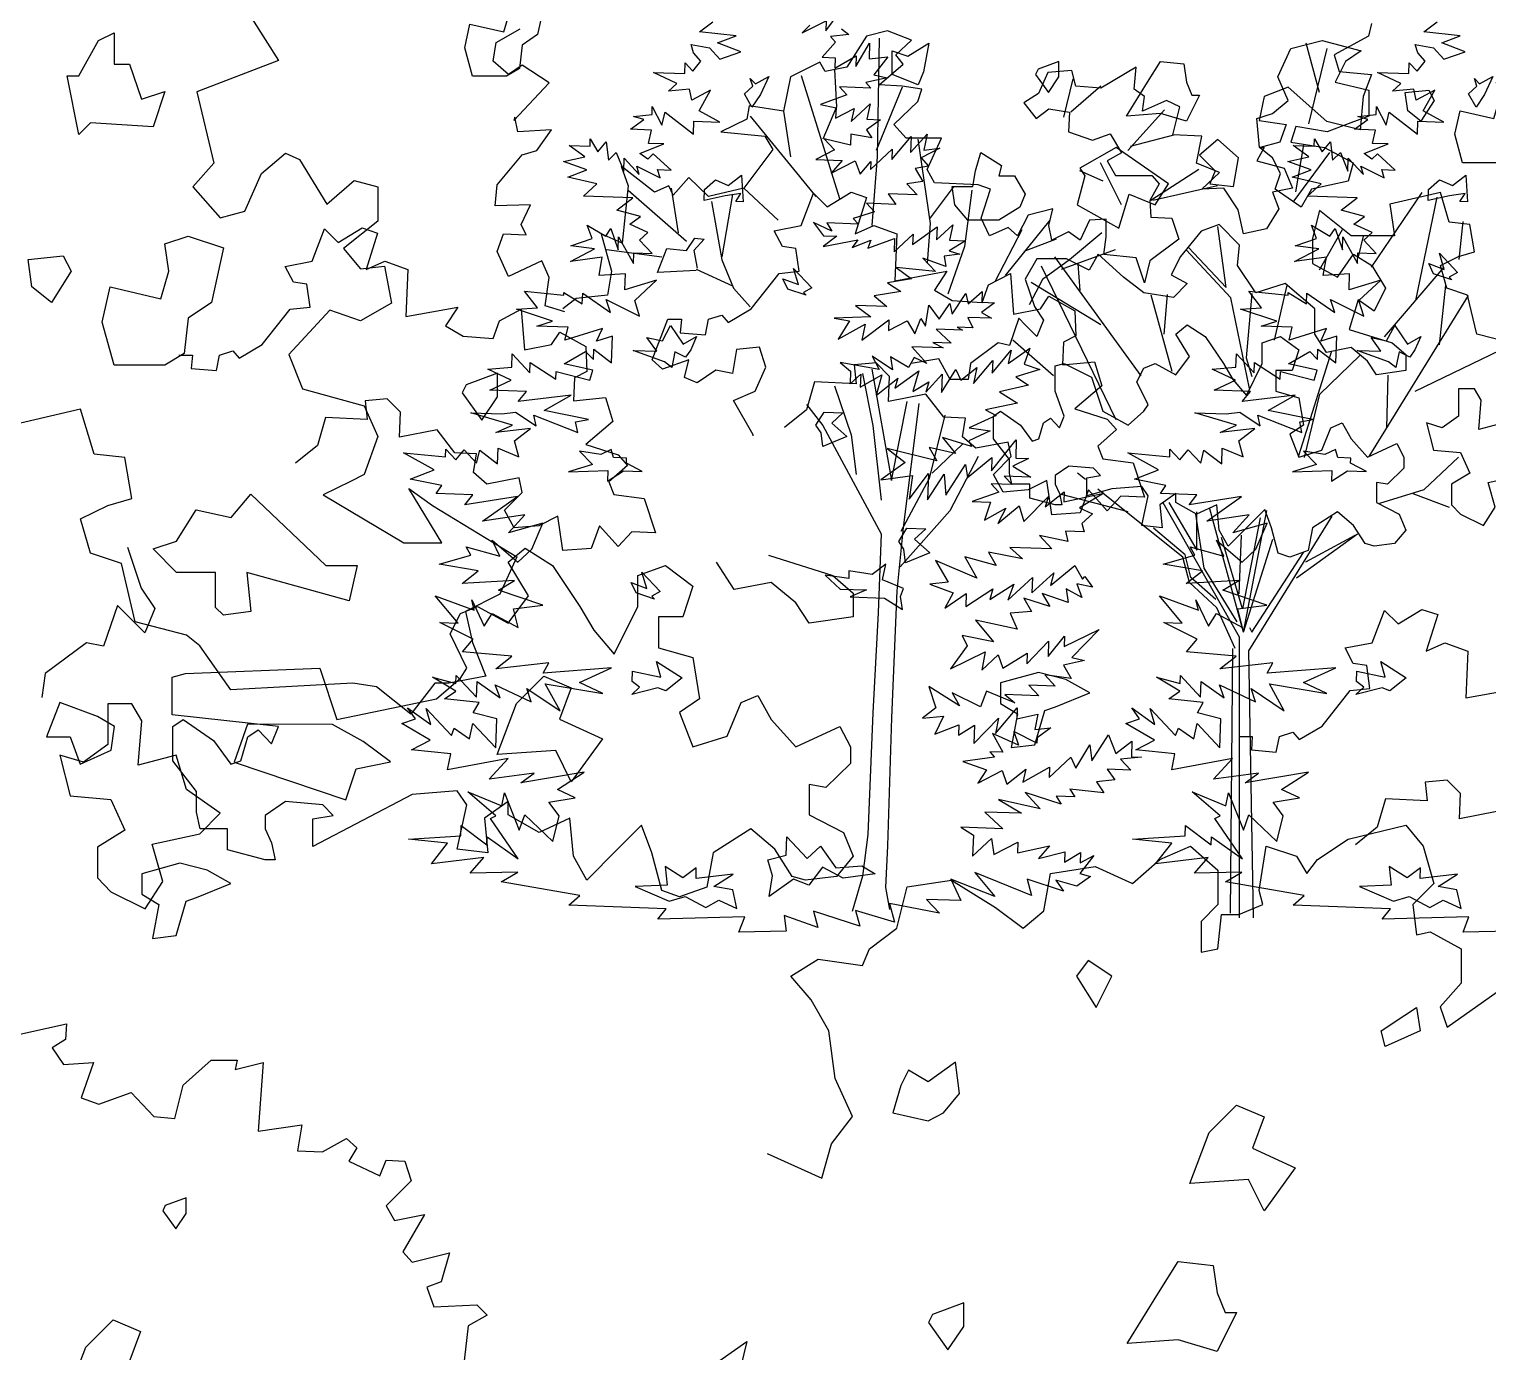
# Model space of a CAD drawing. Header units: inches. Extents: x -11 to 128, y 7 to 56.
# Drawn here: x 57.408 to 58.072, y 22.446 to 23.048 of the extents above; entities that cross this region are included whole.
import ezdxf

# ---------------------------------------------------------------- set-up
doc = ezdxf.new("R2010")
doc.units = ezdxf.units.IN
doc.header["$MEASUREMENT"] = 0
doc.layers.add('CAY', color=94, linetype='Continuous')
doc.layers.add('CAY-3', color=61, linetype='Continuous')
picture_1 = doc.add_image_def('image1.jpg', size_in_pixel=(1680, 1093))

# ---------------------------------------------------------------- blocks, each defined once
blk = doc.blocks.new('A$C76451831')
at = {"layer": 'CAY'}
for p, q in [((1479.9, 1929.8), (1538.3, 1944)), ((1538.3, 1944), (1555.9, 1922.7)), ((1288.9, 1909.2), (1320.1, 1922.7)), ((1320.1, 1922.7), (1347.8, 1898.6)), ((1389.7, 1877.9), (1396.8, 1922.7)), ((1396.8, 1922.7), (1427.4, 1912.7)), ((1448.6, 1909.2), (1479.9, 1929.8)), ((1555.9, 1922.7), (1566.6, 1885)), ((1261.1, 1885), (1288.9, 1909.2)), ((1427.4, 1912.7), (1438, 1895)), ((1438, 1895), (1448.6, 1909.2)), ((1171.5, 1857.3), (1178, 1895)), ((1178, 1895), (1223.4, 1902.1)), ((1223.4, 1902.1), (1261.1, 1885)), ((1347.8, 1898.6), (1347.8, 1863.8)), ((1022.3, 1839.6), (1033, 1881.5)), ((1033, 1881.5), (1077.8, 1888.5)), ((1077.8, 1888.5), (1122.6, 1860.8)), ((1393.2, 1863.8), (1389.7, 1877.9)), ((1566.6, 1885), (1545.3, 1863.8)), ((1347.8, 1863.8), (1330.7, 1846.6)), ((1369, 1853.7), (1393.2, 1863.8)), ((1545.3, 1863.8), (1548.9, 1833.1)), ((1122.6, 1860.8), (1150.3, 1839.6)), ((1150.3, 1839.6), (1171.5, 1857.3)), ((1347.8, 1818.9), (1351.4, 1853.7)), ((1351.4, 1853.7), (1369, 1853.7)), ((994.6, 1818.9), (1022.3, 1839.6)), ((1330.7, 1846.6), (1330.7, 1815.4)), ((1548.9, 1833.1), (1563, 1836)), ((1563, 1836), (1594.3, 1818.9)), ((987.6, 1801.8), (994.6, 1818.9)), ((1330.7, 1815.4), (1347.8, 1818.9)), ((1594.3, 1818.9), (1594.3, 1784.1)), ((915, 1791.2), (942.7, 1808.3)), ((942.7, 1808.3), (987.6, 1801.8)), ((1580.1, 1739.3), (1673.3, 1805.4)), ((935.7, 1767), (915, 1791.2)), ((1594.3, 1784.1), (1573, 1759.9)), ((953.4, 1735.8), (935.7, 1767)), ((1573, 1759.9), (1580.1, 1739.3)), ((959.8, 1687.4), (953.4, 1735.8)), ((977.5, 1649), (959.8, 1687.4)), ((956.3, 1621.3), (977.5, 1649)), ((890.9, 1611.3), (946.3, 1586.5)), ((946.3, 1586.5), (956.3, 1621.3)), ((4728.3, 971.5), (4715.1, 1021.6)), ((4717.8, 939.8), (4736.3, 1016.3)), ((4704.6, 871.1), (4712.5, 918.7)), ((4701.9, 860.6), (4738.9, 910.7)), ((4509.3, 881.7), (4485.5, 892.2)), ((4527.8, 857.9), (4506.6, 900.2)), ((4781, 794.5), (4832.5, 870.4)), ((4850.9, 870.4), (4799.8, 858.6)), ((4799.8, 858.6), (4804.6, 826.3)), ((4826.2, 761), (4847.8, 865.6)), ((4860, 840.1), (4850.9, 870.4)), ((4728.3, 851.9), (4721.2, 824)), ((4760.5, 826.3), (4728.3, 851.9)), ((4608.4, 831), (4587.6, 805.5)), ((4626.9, 837.7), (4608.4, 831)), ((4634, 774), (4625.3, 835.7)), ((4647.3, 816.9), (4626.9, 837.7)), ((4728.6, 791.9), (4751.7, 832.8)), ((4880.8, 837.7), (4860, 840.1)), ((4870.1, 802.5), (4874.1, 840.9)), ((4885.5, 810.2), (4880.8, 837.7)), ((4595.8, 814.5), (4634, 774)), ((4645.4, 796.4), (4647.3, 816.9)), ((4721.2, 824), (4721.2, 798.4)), ((4804.6, 826.3), (4760.5, 826.3)), ((4768, 805.1), (4772.9, 825.9)), ((4442.1, 803.1), (4430.3, 782.3)), ((4472, 803.1), (4442.1, 803.1)), ((4547.7, 684.5), (4460.2, 805.1)), ((4495.2, 791.7), (4472, 803.1)), ((4504.2, 807.8), (4495.2, 791.7)), ((4529.8, 784.6), (4504.2, 807.8)), ((4587.6, 805.5), (4578.1, 787)), ((4638.7, 763.4), (4593.5, 812.2)), ((4721.2, 798.4), (4746.8, 784.6)), ((4746.8, 784.6), (4762.9, 807.8)), ((4762.9, 807.8), (4781.4, 796.4)), ((4850.9, 796.4), (4869.4, 805.5)), ((4869.4, 805.5), (4885.5, 810.2)), ((4522.3, 639.8), (4446.8, 795.6)), ((4485.8, 770.9), (4483.8, 797.9)), ((4550.6, 768.5), (4529.8, 784.6)), ((4578.1, 787), (4594.3, 777.9)), ((4663.8, 768.5), (4645.4, 796.4)), ((4781.4, 796.4), (4795.5, 773.2)), ((4794.3, 724.1), (4854.9, 794.5)), ((4857.6, 773.2), (4850.9, 796.4)), ((4430.3, 782.3), (4439.8, 754.7)), ((4507, 736.3), (4436.2, 779.1)), ((4594.3, 777.9), (4580.5, 763.8)), ((4693.7, 777.9), (4663.8, 768.5)), ((4682.7, 720.5), (4695.7, 776.4)), ((4723.6, 752.4), (4693.7, 777.9)), ((4795.5, 773.2), (4783.7, 750)), ((4850.1, 715.8), (4856.4, 776.4)), ((4878.5, 766.1), (4857.6, 773.2)), ((4439.8, 754.7), (4448.8, 741)), ((4580.5, 763.8), (4550.6, 768.5)), ((4579.1, 689), (4557.9, 766.3)), ((4571.1, 726.8), (4574.5, 766.9)), ((4657.5, 671.8), (4638.7, 763.4)), ((4659.9, 768.1), (4654, 702.8)), ((4767.6, 761.4), (4758.6, 731.5)), ((4783.7, 750), (4767.6, 761.4)), ((4778.7, 602.9), (4879.6, 765.8)), ((4887.9, 726.8), (4878.5, 766.1)), ((4423.7, 742.9), (4414.2, 715.4)), ((4430.3, 736.3), (4423.7, 742.9)), ((4448.8, 741), (4442.1, 724.5)), ((4723.6, 726.8), (4723.6, 752.4)), ((4442.1, 724.5), (4430.3, 736.3)), ((4735.4, 708.3), (4723.6, 726.8)), ((4758.6, 731.5), (4802.2, 717.8)), ((4922.5, 717.8), (4887.9, 726.8)), ((4402.8, 717.8), (4374.9, 696.9)), ((4414.2, 715.4), (4402.8, 717.8)), ((4458.8, 684.4), (4417.8, 720.8)), ((4707.6, 603.7), (4740.9, 709.9)), ((4760.5, 713.1), (4735.4, 708.3)), ((4777, 699.3), (4760.5, 713.1)), ((4802.2, 717.8), (4816, 706)), ((4825.4, 669), (4921.3, 715.4)), ((4342.7, 701.7), (4314.8, 696.9)), ((4354.1, 680.8), (4342.7, 701.7)), ((4374.9, 696.9), (4372.6, 680.8)), ((4654, 702.8), (4659.9, 684)), ((4728.7, 665.9), (4769.2, 705.2)), ((4786.1, 685.5), (4777, 699.3)), ((4816, 706), (4816, 689.9)), ((4372.6, 680.8), (4354.1, 680.8)), ((4816, 689.9), (4786.1, 685.5)), ((4796.7, 631.7), (4797.9, 685.1)), ((4713.4, 601.8), (4728.7, 665.9)), ((4834.4, 569.5), (4869.4, 602.2)), ((4491.5, 579.5), (4483.4, 586)), ((4534.5, 546.7), (4466.9, 564.4)), ((4541.2, 539.6), (4503.7, 569.7)), ((4789.6, 555.4), (4834.4, 569.5)), ((4823, 565.2), (4860, 551.4)), ((4647.3, 419.7), (4569.9, 556)), ((4575.8, 556.2), (4604.1, 507.8)), ((4651.6, 424.8), (4617.3, 549.9)), ((4651.6, 424.8), (4675, 548.1)), ((4589.9, 500.7), (4541.2, 539.6)), ((4602.9, 544.4), (4611.2, 489.7)), ((4604.1, 507.8), (4604.1, 546.7)), ((4668.2, 540.8), (4650.5, 448.4)), ((4656.8, 405.9), (4741.3, 542.4)), ((4592.3, 503.1), (4560.4, 530.2)), ((4650.5, 448.4), (4629.2, 520.8)), ((4646.9, 463.7), (4649.3, 523.1)), ((4651.6, 424.8), (4681.2, 519.2)), ((4705.1, 479.9), (4766.8, 524.3)), ((4714.5, 496), (4764.5, 523.1)), ((4598.2, 480.3), (4592.3, 503.1)), ((4659.9, 424.8), (4712.2, 505.4)), ((3915.1, 501.1), (3898, 463.3)), ((4596.6, 475.1), (4589.9, 500.7)), ((4611.2, 489.7), (4644.6, 435.4)), ((4624.5, 449.6), (4596.6, 475.1)), ((4623.3, 457.8), (4598.2, 480.3)), ((3898, 463.3), (3863.2, 445.6)), ((3863.2, 445.6), (3870.3, 414.4)), ((4643, 408.3), (4624.5, 449.6)), ((4657.5, 429.5), (4659.9, 424.8)), ((3870.3, 414.4), (3883.8, 380.2)), ((4647.3, 135.4), (4647.3, 419.7)), ((4638.3, 140.1), (4640.6, 408.3)), ((4661.5, 135.4), (4656.8, 405.9)), ((3831.9, 373.1), (3807.8, 341.8)), ((3846.1, 373.1), (3831.9, 373.1)), ((3883.8, 380.2), (3846.1, 373.1))]:
    blk.add_line(p, q, dxfattribs=at)
for points in [[(1240.2, 1791.1), (1216.4, 1806.9), (1204.5, 1791.1), (1224.3, 1759.4)], [(1537.1, 1751.5), (1548.9, 1759.4), (1552.9, 1735.6), (1517.3, 1719.8), (1513.3, 1735.6)], [(1085.8, 1672.3), (1081.8, 1704), (1054.1, 1684.2), (1034.3, 1696), (1026.4, 1680.2), (1018.5, 1652.5), (1054.1, 1644.6), (1069.9, 1652.5)], [(1339.1, 1632.7), (1366.8, 1660.4), (1394.5, 1648.5), (1382.7, 1616.8), (1426.2, 1597), (1394.5, 1553.5), (1378.7, 1585.2), (1319.3, 1581.2)], [(5431.9, 1558.7), (5429.3, 1553.4), (5442.5, 1535), (5453, 1550.8), (5453, 1566.7)], [(1287.7, 1470.3), (1307.5, 1502), (1343.1, 1498), (1347, 1470.3), (1355, 1450.5), (1366.8, 1450.5), (1347, 1410.9), (1307.5, 1422.8), (1256, 1418.8)], [(1058.5, 1448.2), (1054.5, 1440.3), (1074.3, 1412.6), (1090.2, 1436.3), (1090.2, 1460.1)], [(5351.5, 1415.3), (5379.2, 1443), (5406.9, 1431.1), (5395, 1399.4), (5438.6, 1379.6), (5406.9, 1336.1), (5391, 1367.8), (5331.7, 1363.8)], [(3862.3, 1017), (3867.6, 1040.8), (3901.9, 1032.9), (3907.2, 1051.4), (3904.5, 1069.8), (3920.4, 1075.1), (3944.1, 1067.2), (3936.2, 1030.2), (3920.4, 1019.7), (3917.7, 995.9), (3904.5, 988), (3870.2, 988)], [(4295.5, 989.9), (4295.5, 1013.7), (4311.3, 1008.4), (4332.5, 1021.6), (4327.2, 992.6), (4321.9, 979.4)], [(4709.9, 855.3), (4683.5, 873.8), (4688.8, 889.6), (4680.8, 905.5), (4667.6, 916), (4665, 945.1), (4680.8, 950.3), (4696.7, 963.5), (4686.1, 987.3), (4699.3, 1016.3), (4731, 1024.3), (4770.6, 1013.7), (4754.7, 1003.1), (4744.2, 982), (4778.5, 974.1), (4778.5, 947.7), (4757.4, 939.8), (4736.3, 931.9), (4704.6, 937.1), (4699.3, 921.3), (4733.6, 916), (4762.7, 900.2), (4757.4, 881.7), (4720.4, 873.8)], [(4443.3, 995.2), (4440.7, 989.9), (4453.9, 971.5), (4464.4, 987.3), (4464.4, 1003.1)], [(4554.1, 982), (4567.3, 1003.1), (4591.1, 1000.5), (4593.7, 982), (4599, 968.8), (4606.9, 968.8), (4593.7, 942.4), (4567.3, 950.3), (4533, 947.7)], [(1445.7, 970.1), (1454.1, 978), (1451.7, 985.8), (1456.9, 980.2), (1470.4, 987.9), (1462, 969.6), (1453.4, 956.7)], [(4145.7, 970.1), (4154.1, 978), (4151.7, 985.8), (4156.9, 980.2), (4170.4, 987.9), (4162, 969.6), (4153.4, 956.7)], [(4865.6, 929.2), (4870.9, 953), (4905.2, 945.1), (4910.4, 963.5), (4907.8, 982), (4923.6, 987.3), (4947.4, 979.4), (4939.5, 942.4), (4923.6, 931.9), (4921, 908.1), (4907.8, 900.2), (4873.5, 900.2)], [(4818.1, 953), (4815.4, 971.5), (4839.2, 974.1), (4844.5, 963.5), (4831.3, 942.4)], [(4641.2, 876.4), (4646.5, 905.5), (4625.4, 923.9), (4606.9, 908.1), (4622.8, 892.2), (4617.5, 879)], [(4403.7, 887), (4419.5, 887), (4430.1, 868.5), (4424.8, 855.3), (4403.7, 842.1), (4372, 842.1), (4358.8, 857.9), (4356.2, 876.4), (4377.3, 876.4), (4380, 892.2), (4385.2, 910.7), (4406.4, 897.5)], [(4562.1, 857.9), (4575.3, 879), (4522.5, 916), (4485.5, 894.9), (4490.8, 887), (4482.9, 857.9), (4525.1, 834.2), (4535.7, 868.5)], [(1444.6, 860.9), (1436.9, 861.2), (1442.2, 869.2), (1426.3, 867), (1404.8, 862.3), (1405.2, 873.2), (1416.4, 883.2), (1429.3, 877.3), (1442.8, 887.7)], [(4144.6, 860.9), (4136.9, 861.2), (4142.2, 869.2), (4126.3, 867), (4104.8, 862.3), (4105.2, 873.2), (4116.4, 883.2), (4129.3, 877.3), (4142.8, 887.7)], [(1428.7, 781.7), (1410.3, 787.8), (1405.3, 798.4), (1420.9, 792.4), (1416.1, 808.9), (1434.4, 789.2), (1426.1, 784.5)], [(4208.2, 766.2), (4189.8, 772.3), (4184.7, 782.9), (4200.4, 776.9), (4195.5, 793.4), (4213.9, 773.7), (4205.6, 769)], [(1364.6, 698.7), (1332.9, 710.2), (1356.9, 709.4), (1346.9, 723.3), (1362.7, 720.1), (1370.9, 735.6), (1383.8, 716.6), (1397.3, 724.3), (1391.3, 710.9), (1386.1, 703.4), (1375.4, 708.7), (1372.1, 693)], [(4064.6, 698.7), (4032.9, 710.2), (4056.9, 709.4), (4046.9, 723.3), (4062.7, 720.1), (4070.9, 735.6), (4083.8, 716.6), (4097.3, 724.3), (4091.3, 710.9), (4086.1, 703.4), (4075.4, 708.7), (4072.1, 693)], [(4499.5, 590.8), (4474.4, 593.1), (4460.6, 583.7), (4460.6, 574.6), (4464.9, 565.2), (4467.3, 553.8), (4460.6, 553.8), (4435.1, 560.5), (4435.1, 574.6), (4416.6, 574.6), (4414.2, 586), (4414.2, 599.8), (4398.1, 620.6), (4398.1, 643.8), (4405.2, 648.6), (4425.6, 634.4), (4437.4, 618.3), (4444.1, 620.6), (4448.8, 636.8), (4455.9, 641.5), (4464.9, 632), (4469.6, 643.8), (4460.6, 669), (4460.6, 694.6), (4469.6, 696.9), (4497.6, 683.2), (4509, 648.6), (4534.5, 634.4), (4550.6, 648.6), (4554.9, 655.2), (4543.5, 678.5), (4550.6, 692.2), (4562, 696.9), (4582.9, 685.5), (4596.6, 704), (4582.9, 726.8), (4594.3, 736.3), (4612.7, 724.5), (4631.2, 696.9), (4640.6, 680.8), (4654.4, 664.7), (4670.5, 696.9), (4670.5, 717.8), (4689, 724.5), (4707.5, 710.7), (4700.8, 689.9), (4684.3, 689.9), (4684.3, 669), (4707.5, 662.3), (4712.2, 634.4), (4698.4, 625.4), (4707.5, 602.2), (4730.7, 609.2), (4740.1, 632), (4751.5, 636.8), (4760.5, 620.6), (4777, 602.2), (4806.9, 615.9), (4814, 602.2), (4814, 590.8), (4797.5, 574.6), (4786.1, 576.6), (4786.1, 556.2), (4809.3, 544.4), (4816, 528.2), (4804.6, 514.5), (4783.7, 512.1), (4774.7, 514.5), (4762.9, 533), (4746.8, 546.7), (4721.2, 530.6), (4716.9, 507.4), (4698.4, 500.7), (4686.6, 505), (4679.9, 530.6), (4672.9, 549.1), (4656.8, 533), (4635.9, 512.1), (4626.9, 528.2), (4624.5, 553.8), (4603.7, 544.4), (4582.9, 556.2), (4582.9, 565.2), (4566.7, 553.8), (4569.1, 530.6), (4548.3, 533), (4554.9, 562.8), (4548.3, 572.3), (4518, 569.9), (4492.8, 562.8), (4492.8, 581.3), (4506.6, 583.7)], [(4892.2, 660), (4885.5, 671.4), (4869.4, 671.4), (4869.4, 643.8), (4852.9, 632), (4836.8, 636.8), (4843.9, 609.2), (4871.4, 606.9), (4880.8, 586), (4862.3, 574.6), (4862.3, 553.8), (4871.4, 544.4), (4894.6, 533), (4906.4, 551.4), (4899.3, 576.6), (4931.5, 583.7), (4945.3, 597.4), (4922.5, 613.6), (4915.4, 636.8), (4889.8, 630.1)], [(4223.4, 626.6), (4218.2, 634.5), (4226.4, 647.8), (4245.4, 647.1), (4234.2, 636.7), (4249.6, 623), (4225.2, 612.9)], [(1313.2, 601.7), (1310.8, 609.9), (1300.2, 604.8), (1278.6, 608.3), (1291.7, 594.7), (1267.4, 587.4), (1307.3, 588.7), (1306.9, 577.9), (1323.2, 588.2), (1342.2, 587.5), (1326.2, 596.2), (1326.3, 601.2)], [(4013.2, 601.7), (4010.8, 609.9), (4000.2, 604.8), (3978.6, 608.3), (3991.7, 594.7), (3967.4, 587.4), (4007.3, 588.7), (4006.9, 577.9), (4023.2, 588.2), (4042.2, 587.5), (4026.2, 596.2), (4026.3, 601.2)], [(4307.3, 508.9), (4302.2, 516.8), (4310.3, 530.1), (4329.4, 529.4), (4318.1, 518.9), (4333.5, 505.2), (4309.1, 495.2)], [(4303.8, 461), (4306.8, 469), (4285.8, 477.9), (4289, 493.7), (4275.1, 483.3), (4251.6, 486.8), (4251.4, 479.1), (4227.5, 482.7), (4242.8, 468.5), (4269.5, 467.6), (4253, 460.5), (4287.8, 459.2), (4306, 447.7)], [(4054.6, 458.4), (4036.2, 464.5), (4031.1, 475.1), (4046.8, 469.1), (4041.9, 485.6), (4060.3, 465.9), (4052, 461.2)], [(1332, 374.8), (1332.4, 385.2), (1361.2, 379.2), (1356.8, 395.2), (1382.5, 378.5), (1366.1, 365.4), (1358.1, 368.4), (1331.6, 361.7), (1339.5, 369.1)], [(4032, 374.8), (4032.4, 385.2), (4061.2, 379.2), (4056.8, 395.2), (4082.5, 378.5), (4066.1, 365.4), (4058.1, 368.4), (4031.6, 361.7), (4039.5, 369.1)], [(1037.6, 376.9), (1009.9, 384), (971.5, 373.4), (971.5, 352.7), (988.6, 342.1), (982.2, 307.9), (1006.3, 310.8), (1016.4, 345.6), (1027, 349.2), (1061.8, 363.3)], [(4174.2, 178.1), (4169.4, 194.1), (4188.1, 198.9), (4188.8, 217.4), (4209.3, 195.4), (4222.9, 208.1), (4238.4, 186.2), (4264.8, 188), (4278.1, 179.9), (4245.8, 175.6), (4224.8, 186.7), (4211.1, 168.6), (4195.4, 174.6), (4170.8, 156.9)], [(1438.2, 144.9), (1433.9, 163.6), (1414.9, 167), (1434.4, 179.5), (1396.7, 175.3), (1397, 186.2), (1383.5, 175.8), (1365.4, 187.3), (1367.4, 168.6), (1335.2, 167), (1369.6, 152.2), (1385.6, 157.1), (1406.5, 146), (1419.9, 153.2)], [(4138.2, 144.9), (4133.9, 163.6), (4114.9, 167), (4134.4, 179.5), (4096.7, 175.3), (4097, 186.2), (4083.5, 175.8), (4065.4, 187.3), (4067.4, 168.6), (4035.2, 167), (4069.6, 152.2), (4085.6, 157.1), (4106.5, 146), (4119.9, 153.2)]]:
    blk.add_lwpolyline(points, close=True, dxfattribs=at)
for points in [[(5284.4, 1732.3), (5331.8, 1742.9), (5330.8, 1727), (5317.1, 1718.6), (5328.7, 1701.7), (5359.3, 1703.8), (5346.6, 1668), (5364.5, 1661.6), (5397.2, 1673.2), (5420.4, 1649), (5441.5, 1646.9), (5450, 1680.6), (5478.4, 1705.9), (5504.8, 1705.9), (5502.7, 1696.5), (5531.2, 1703.8), (5525.9, 1634.2), (5570.2, 1640.6), (5566, 1614.2), (5591.3, 1613.1), (5615.5, 1626.8), (5626.1, 1617.3), (5617.7, 1603.6), (5649.3, 1588.9), (5655.6, 1604.7), (5674.6, 1603.6), (5680.9, 1583.6), (5655.6, 1558.3), (5664.1, 1543.5), (5694.7, 1549.8), (5672.5, 1511.9), (5682, 1501.3), (5720, 1510.8), (5711.5, 1481.3), (5696.8, 1476), (5704.1, 1456), (5747.4, 1458.1), (5757.9, 1447.5), (5738.9, 1437), (5733.7, 1392.7)], [(530, 749.3), (509.9, 755.6), (514.2, 784.1), (506.8, 800.9), (473, 785.1), (461.4, 810.4), (467.7, 828.4), (490.9, 827.3), (485.7, 837.9), (495.2, 857.9), (459.3, 856.8), (461.4, 877.9), (486.7, 908.5), (501.5, 912.7), (516.3, 933.8), (482.5, 931.7), (479.3, 946.5), (478.3, 943.3), (514.2, 981.3), (486.7, 999.2), (473, 989.7), (457.2, 1003.4), (460.4, 1022.4), (484.6, 1036.1)], [(842.2, 1401.1), (870.6, 1421.1), (861.1, 1382.1)], [(1347.4, 1041.4), (1344.2, 1028.7), (1309.4, 1009.8), (1314.7, 992.9), (1347.4, 989.7), (1338.9, 967.6), (1335.8, 933.8), (1302, 942.3), (1263, 977.1), (1238.7, 967.6), (1233.4, 943.3), (1260.9, 939.1), (1254.5, 921.2), (1234.5, 915.9), (1238.7, 915.9), (1231.3, 902.2), (1258.8, 894.8), (1267.2, 874.8), (1247.2, 870.5), (1253.5, 853.7)], [(1488.1, 121.8), (1440.1, 120.8), (1446.1, 136.4), (1358.1, 134.1), (1366.6, 144.6), (1267.9, 148.1), (1279.1, 158.1), (1199.4, 171.8), (1216.1, 181.6), (1168, 180.6), (1181.7, 196.4), (1128.5, 190.1), (1145, 210.9), (1105.3, 215), (1158.5, 218.6), (1158.8, 229), (1184.9, 209.5), (1185.2, 217.6), (1216.5, 195.2), (1188.5, 236.1), (1194, 238.6), (1165.5, 263.2), (1199.8, 248.8), (1202.6, 261.9), (1217.6, 224.2), (1223.1, 239.9), (1251.6, 212.6), (1257.9, 238.7), (1247.6, 252.6), (1274.4, 257.1), (1256.2, 265.5), (1283.5, 283.1), (1219.2, 272.2), (1232.7, 282.1), (1187.2, 276), (1206.5, 296.7), (1144.9, 285.2), (1148.2, 301.4), (1108.5, 305.5), (1127.4, 315.3), (1098.5, 332.2), (1112.3, 337.1), (1104.5, 348.3), (1127.9, 331.1), (1123.1, 347.6), (1148.9, 320), (1151.8, 327.6), (1167.3, 316.6), (1170.6, 332.4), (1193.7, 307.5), (1194.8, 337), (1171, 343.2), (1176.8, 353.5), (1142, 357.4), (1153.2, 365.2), (1129.6, 379.1), (1153.4, 372.9), (1153.7, 381), (1174.2, 359), (1174.8, 374.8), (1198.2, 358.2), (1193.2, 371.5), (1229.8, 354.3), (1225.3, 367.6), (1258.9, 345.2), (1244, 372.4), (1302.2, 362.7), (1278.5, 373.9), (1311.2, 388.7), (1241.7, 383.4), (1247.5, 393.6), (1193.8, 387.8), (1210.1, 400.4), (1160, 404.8), (1170.8, 417.6), (1137, 434.6), (1155.6, 434), (1132.5, 461.5), (1171.9, 447), (1169.5, 457.5), (1182.2, 430.8), (1190.3, 443.7), (1216.6, 429.6), (1211.8, 448.3), (1241.4, 452.3), (1196.6, 467.5), (1212.8, 477.3), (1159.7, 474.2), (1176, 486.8), (1136.3, 493.6), (1168.4, 502.9), (1163.7, 511.2), (1197.8, 501.9), (1190.2, 518), (1216.2, 495.8), (1230.2, 508.9), (1241.6, 535.3), (1206.8, 525.6), (1223.3, 543.6), (1180.5, 537.4), (1215.8, 562.4), (1162.5, 553.9), (1170.5, 564), (1133.4, 565.3), (1139.1, 573.3), (1107.2, 579.8), (1131.5, 589.4), (1100.4, 606.4), (1142.9, 602.6), (1143.1, 610.3), (1153.2, 599.5), (1161.7, 609.7), (1174.4, 596.1), (1177.5, 609.1), (1195.6, 595.3), (1196.2, 611.2), (1217.2, 602.3), (1212.8, 618.8), (1229.1, 631.3), (1194, 627.1), (1210.6, 634.7), (1168.4, 647.1), (1200.1, 646), (1213.8, 647.7), (1234.6, 633.9), (1232.3, 644.8), (1276.9, 627), (1274.6, 637.9), (1287.8, 640.2), (1242.8, 649.4), (1270.1, 664.8), (1216.4, 658.5), (1224.9, 668.7), (1187.8, 670), (1209.5, 680.1), (1185.8, 691.3), (1209.9, 693.2), (1210.4, 706.8), (1228.3, 687.6), (1228.7, 698), (1254.8, 681.2), (1255.1, 688.9), (1289.2, 680), (1292.3, 690.3), (1263.1, 696.8), (1284.8, 709.2), (1292.7, 701.2), (1293, 711.6), (1311.1, 697.8), (1312.1, 724.6), (1296, 719.7), (1301.9, 732.6), (1263.9, 720.8), (1267.1, 733.8), (1235.4, 734.9), (1251.4, 739.8), (1214.7, 752), (1236, 753.5), (1223, 770.3), (1262.8, 766.2), (1262.9, 768.9), (1281.5, 757.4), (1281.9, 768.2), (1310.2, 748.6), (1305.7, 761.9), (1339.5, 744.9), (1334.6, 760.9), (1356.7, 781.5), (1324.6, 771.7), (1325.2, 788), (1298.4, 786.2), (1301.7, 804.7), (1269.4, 800.4), (1293.9, 813.1), (1270, 816.2), (1291.5, 823.6), (1286.5, 837), (1305.2, 825.9), (1310.4, 833.9), (1317.9, 812.3), (1318.3, 825.4), (1333.2, 798.2), (1333.6, 809), (1352.2, 808.4), (1339.5, 822), (1347.9, 829.8), (1329.6, 838.2), (1340.3, 846), (1316.5, 852.2), (1332.8, 864.8), (1282.6, 866.6), (1296.2, 879.2), (1266.9, 885.7), (1286.2, 893.2), (1262.5, 901.7), (1284, 906.4), (1268.1, 917.8), (1289.3, 917.1), (1289.6, 924.8), (1297.3, 911.4), (1305.8, 921.5), (1307.9, 902.9), (1315.9, 910.7), (1323.4, 891.9), (1323.8, 905), (1339.1, 888.6), (1336.7, 896.9), (1360.3, 885.2), (1357.8, 893.4), (1371.4, 892.9), (1353.4, 909.4), (1347.8, 904.2), (1339.8, 909.9), (1364.2, 919.5), (1348.4, 920), (1351.5, 933.5), (1330.3, 934.3), (1343.8, 944.2), (1333.4, 947.3), (1352.1, 949.4), (1352.4, 957.5), (1362.1, 938.6), (1365.3, 951.6), (1394, 929.3), (1394.4, 942.4), (1420.7, 941.5), (1399.8, 953.1), (1411.4, 974), (1392.5, 963.8), (1390.1, 974.8), (1368.8, 972.8), (1377.2, 980.7), (1353.6, 991.9), (1385.3, 990.8), (1385.6, 1001.7), (1393.5, 993.3), (1401.6, 1003.4), (1394.2, 1011.8), (1391.7, 1020.1), (1410.2, 1016.7), (1420.7, 1005.5), (1442.2, 1012.9), (1418.5, 1021.8), (1437.3, 1028.9), (1400.3, 1032.9), (1413.8, 1043.3)], [(4212, 1039.9), (4204.1, 1032), (4228.5, 1044.3), (4228.1, 1033.9), (4247.6, 1060)], [(4244.1, 1036.1), (4251.6, 1030.3), (4232.9, 1028.3), (4238.2, 1022.7), (4224.5, 1007.3), (4237.6, 1006.8), (4237.3, 996.4), (4259, 1008.8), (4258.6, 997.9), (4272.6, 1021.5), (4272, 1005.6), (4291.1, 1007.7), (4276.9, 989.6), (4290.4, 986.4), (4268.9, 981.7), (4273.7, 976.1), (4242, 977.2), (4249.5, 969.2), (4222.8, 959.3), (4238.6, 956), (4238.2, 945.6), (4257.1, 955.4), (4254, 942.3), (4273.2, 960.2), (4269.9, 944.5), (4283.5, 944), (4269.5, 933.6), (4274.7, 925.7), (4253.5, 929.2), (4253.1, 918.3), (4226.6, 924.7), (4237.1, 913.4), (4218.2, 903.7), (4244.9, 902.7), (4233.5, 890), (4258, 902.3), (4263, 889), (4273.8, 901.7), (4273.5, 893.6), (4295.6, 914.1), (4295.2, 903.7), (4314.6, 927.1), (4314, 910.8), (4331, 929.2), (4327.7, 913), (4343.6, 915.2), (4324.7, 905.4), (4332.1, 897), (4318.9, 894.7), (4326.6, 881.3), (4310.2, 879.2), (4320.7, 867.9), (4291.3, 868.9), (4299.1, 858.2), (4269.6, 859.3), (4277.5, 850.8), (4256, 843.9), (4261.2, 838.3), (4229.1, 839.4), (4234.2, 831), (4215.9, 839.8), (4225.9, 826.3), (4239.5, 825.9), (4225.5, 815.5), (4260.6, 822.4), (4254.9, 814.4), (4273.8, 821.9), (4270.8, 813.9), (4297.8, 823.8), (4297.4, 810.2), (4316.6, 828.2), (4316.2, 817.7), (4340.9, 835.5), (4340.4, 822.3), (4356.8, 837.6), (4353.5, 821.9), (4369.8, 821.3), (4353.1, 811), (4363.9, 807.9), (4348, 805.8), (4349.9, 795.3), (4326.6, 803.8), (4339.3, 790.2), (4299.5, 794.3), (4315, 782.9), (4290.8, 778.7), (4304.1, 770.1), (4277.2, 765.6), (4290, 754.7), (4258.3, 755.8), (4273.8, 744.4), (4236.6, 743), (4252.3, 740.2), (4240.8, 721.6), (4268.1, 736.9), (4264.8, 720.7), (4292.2, 741.1), (4291.9, 730.6), (4310.8, 740.4), (4318.5, 727), (4324.5, 742.7), (4329.2, 734.8), (4332.6, 756), (4343, 742), (4354, 757.9), (4356.3, 747), (4370.2, 767.8), (4372.6, 757.3), (4386.6, 770), (4386.2, 759.1), (4399.3, 758.6), (4385.9, 748.7), (4396.1, 742.9), (4372.1, 743.7), (4377.2, 733.1), (4361.3, 733.7), (4366.6, 730.8), (4339.9, 731.7), (4355.3, 717.6), (4336.8, 718.2), (4347, 712.9), (4315.3, 714), (4330.6, 697.1), (4317.6, 703), (4311.9, 692.8), (4293.7, 703.8), (4295.9, 690.6), (4275.1, 704.5), (4282.3, 691.1), (4242.7, 697.9), (4253.3, 689.4), (4252.8, 676.3), (4263.6, 686.3), (4263.1, 673.2), (4284.9, 685.6), (4279.1, 664.5), (4301.1, 682.3), (4298, 672), (4322.6, 689.7), (4316.4, 668.6), (4332.6, 678.5), (4329.6, 668.1), (4346.1, 686.1), (4345.4, 667.6), (4359.8, 691.1), (4364.9, 680), (4381.2, 693.1), (4377.9, 676.9), (4397.3, 700.2), (4396.8, 687.1), (4416.2, 710.4), (4413, 696.9), (4434.9, 712.5), (4429.3, 696.4), (4445, 690.8), (4420.7, 683.5), (4433.6, 674.9), (4404.3, 668.2), (4422.5, 656.7), (4390.1, 650.1), (4400.8, 644.3), (4373.6, 631.7), (4394.8, 628.7), (4373.2, 618.6), (4375.7, 613), (4346.5, 622.2), (4359.6, 605.9), (4333, 611.8), (4340.7, 598.4), (4290.4, 611), (4308.5, 596.8), (4283.9, 579.1), (4316.2, 583.4), (4312.6, 559.5), (4332.1, 585.5), (4331.2, 558.8), (4348, 585), (4349.9, 563.6), (4369.6, 594.7), (4371.9, 581.4), (4396.6, 601.9), (4396.1, 588.3), (4421.2, 619.6), (4420.6, 601), (4433.7, 600.6), (4417.6, 593), (4435.8, 581.9), (4409.1, 582.8), (4416.9, 574.4), (4395.7, 575.2), (4403.5, 566.7), (4376.5, 557.2), (4395, 556.6), (4388.9, 538.2), (4410.7, 550.6), (4402.4, 535), (4424.3, 552.8), (4428.8, 536.8), (4453.7, 562.3), (4450.6, 551.9), (4469.7, 567.1), (4469.3, 556.7), (4510, 565.7), (4485.4, 550.7), (4498.4, 544.8), (4487.6, 534.8), (4490, 526.5), (4471, 527.2), (4473.4, 516.7), (4444.6, 522.7), (4457.2, 509.1), (4414.7, 510.6), (4427.4, 499.2), (4393.2, 505.9), (4400.9, 492.5), (4369.1, 501.3), (4381.4, 479.5), (4339.5, 497.3), (4352.3, 475.6), (4333.6, 473.5), (4357.4, 464.5), (4348.7, 449), (4370.5, 464.1), (4370, 450.9), (4397.4, 468.6), (4394.3, 457.8), (4418.8, 473.3), (4412.8, 457.1), (4437.7, 480.3), (4437.1, 464.5), (4459.1, 485), (4455.9, 472), (4480.7, 492.4), (4488.3, 478.5), (4490.7, 481.2), (4498.5, 470.5), (4482.7, 473.7), (4487.7, 460), (4471.7, 468.7), (4473.9, 455), (4447.5, 464.1), (4455.2, 450.7), (4428.8, 459.3), (4436.5, 445.9), (4415.1, 443.9), (4422.2, 427.8), (4380, 437), (4398.2, 415), (4366.3, 421.6), (4371.3, 411), (4354.7, 387.5), (4389.7, 404.9), (4386.3, 386.4), (4402.7, 401.7), (4407.7, 388.4), (4432.3, 403.4), (4431.9, 392.6), (4454, 415.8), (4453.4, 400), (4470, 420.7), (4469.7, 410.3), (4505.2, 427.6), (4477.4, 399.1), (4490.4, 396), (4469, 391.3), (4476.7, 377.8), (4450.1, 381.5), (4460.6, 370.2), (4433.8, 371.2), (4443.9, 360.4), (4409.5, 361.6), (4419.6, 353.1), (4391, 365), (4385, 349.3), (4356.1, 363.5), (4363.8, 350.1), (4332.7, 369.7), (4339.7, 348.2), (4326.2, 337.8), (4347.6, 339.7), (4338.8, 321.5), (4363.1, 331), (4362.7, 320.6), (4379, 330.5), (4378.3, 311.9), (4403.2, 337.8), (4400, 322), (4422.2, 348), (4421.8, 337.1), (4443.2, 341.8), (4440, 326.1), (4456.3, 327.8), (4442.4, 317.8), (4442.2, 312.4), (4418.6, 324.1), (4423.6, 310.3), (4397.2, 322.1), (4407.5, 303.2), (4394.3, 303.7), (4399.1, 298), (4367.2, 293.7), (4391, 285.2), (4382.3, 271.9), (4406.8, 284.6), (4411.8, 270.9), (4430.9, 286.1), (4427.7, 273), (4455, 287.9), (4454.6, 277.5), (4476.6, 298.1), (4481.7, 287), (4495.6, 310.5), (4497.8, 294.6), (4514.6, 320.8), (4522.1, 301.9), (4538.4, 314.5), (4537.8, 298.6), (4548.2, 298.3), (4526.8, 296.3), (4537.3, 285.1), (4513.3, 285.9), (4521.1, 275.2), (4502.5, 273.1), (4509.8, 262), (4475.5, 265.9), (4480.6, 258), (4461.6, 258.7), (4466.8, 250.4), (4430.1, 262.5), (4445.3, 245.7), (4403.1, 255.3), (4426.6, 241.3), (4389.5, 242.6), (4407.5, 225.7), (4364.9, 227.2), (4377.8, 219), (4377, 197.7), (4396.2, 215.6), (4398.4, 199.7), (4422.9, 212), (4422.5, 201.1), (4454.9, 208.2), (4443.6, 195.4), (4470.5, 202.2), (4470.2, 191.8), (4486.4, 201.6), (4486, 191.2), (4499.9, 198.4), (4485.6, 180.3), (4496.4, 177.2), (4482.5, 167.3), (4461.4, 173.5), (4469.1, 162.3), (4432.4, 174.5), (4436.8, 158), (4379.2, 181.3), (4399.6, 157), (4354.9, 174.5), (4365, 152.8), (4330.2, 154), (4343.3, 140), (4292.9, 149.9), (4297.7, 131.1), (4258.2, 142.9), (4262.6, 126.9), (4215.6, 142.2), (4220, 125.7), (4186, 137.8), (4188.1, 121.8), (4140.1, 120.8), (4146.1, 136.4), (4058.1, 134.1), (4066.6, 144.6), (3967.9, 148.1), (3979.1, 158.1), (3899.4, 171.8), (3916.1, 181.6), (3868, 180.6), (3881.7, 196.4), (3828.5, 190.1), (3845, 210.9), (3805.3, 215), (3858.5, 218.6), (3858.8, 229), (3884.9, 209.5), (3885.2, 217.6), (3916.5, 195.2), (3888.5, 236.1), (3894, 238.6), (3865.5, 263.2), (3899.8, 248.8), (3902.6, 261.9), (3917.6, 224.2), (3923.1, 239.9), (3951.6, 212.6), (3957.9, 238.7), (3947.6, 252.6), (3974.4, 257.1), (3956.2, 265.5), (3983.5, 283.1), (3919.2, 272.2), (3932.7, 282.1), (3887.2, 276), (3906.5, 296.7), (3844.9, 285.2), (3848.2, 301.4), (3808.5, 305.5), (3827.4, 315.3), (3798.5, 332.2), (3812.3, 337.1), (3804.5, 348.3), (3827.9, 331.1), (3823.1, 347.6), (3848.9, 320), (3851.8, 327.6), (3867.3, 316.6), (3870.6, 332.4), (3893.7, 307.5), (3894.8, 337), (3871, 343.2), (3876.8, 353.5), (3842, 357.4), (3853.2, 365.2), (3829.6, 379.1), (3853.4, 372.9), (3853.7, 381), (3874.2, 359), (3874.8, 374.8), (3898.2, 358.2), (3893.2, 371.5), (3929.8, 354.3), (3925.3, 367.6), (3958.9, 345.2), (3944, 372.4), (4002.2, 362.7), (3978.5, 373.9), (4011.2, 388.7), (3941.7, 383.4), (3947.5, 393.6), (3893.8, 387.8), (3910.1, 400.4), (3860, 404.8), (3870.8, 417.6), (3837, 434.6), (3855.6, 434), (3832.5, 461.5), (3871.9, 447), (3869.5, 457.5), (3882.2, 430.8), (3890.3, 443.7), (3916.6, 429.6), (3911.8, 448.3), (3941.4, 452.3), (3896.6, 467.5), (3912.8, 477.3), (3859.7, 474.2), (3876, 486.8), (3836.3, 493.6), (3868.4, 502.9), (3863.7, 511.2), (3897.8, 501.9), (3890.2, 518), (3916.2, 495.8), (3930.2, 508.9), (3941.6, 535.3), (3906.8, 525.6), (3923.3, 543.6), (3880.5, 537.4), (3915.8, 562.4), (3862.5, 553.9), (3870.5, 564), (3833.4, 565.3), (3839.1, 573.3), (3807.2, 579.8), (3831.5, 589.4), (3800.4, 606.4), (3842.9, 602.6), (3843.1, 610.3), (3853.2, 599.5), (3861.7, 609.7), (3874.4, 596.1), (3877.5, 609.1), (3895.6, 595.3), (3896.2, 611.2), (3917.2, 602.3), (3912.8, 618.8), (3929.1, 631.3), (3894, 627.1), (3910.6, 634.7), (3868.4, 647.1), (3900.1, 646), (3913.8, 647.7), (3934.6, 633.9), (3932.3, 644.8), (3976.9, 627), (3974.6, 637.9), (3987.8, 640.2), (3942.8, 649.4), (3970.1, 664.8), (3916.4, 658.5), (3924.9, 668.7), (3887.8, 670), (3909.5, 680.1), (3885.8, 691.3), (3909.9, 693.2), (3910.4, 706.8), (3928.3, 687.6), (3928.7, 698), (3954.8, 681.2), (3955.1, 688.9), (3989.2, 680), (3992.3, 690.3), (3963.1, 696.8), (3984.8, 709.2), (3992.7, 701.2), (3993, 711.6), (4011.1, 697.8), (4012.1, 724.6), (3996, 719.7), (4001.9, 732.6), (3963.9, 720.8), (3967.1, 733.8), (3935.4, 734.9), (3951.4, 739.8), (3914.7, 752), (3936, 753.5), (3923, 770.3), (3962.8, 766.2), (3962.9, 768.9), (3981.5, 757.4), (3981.9, 768.2), (4010.2, 748.6), (4005.7, 761.9), (4039.5, 744.9), (4034.6, 760.9), (4056.7, 781.5), (4024.6, 771.7), (4025.2, 788), (3998.4, 786.2), (4001.7, 804.7), (3969.4, 800.4), (3993.9, 813.1), (3970, 816.2), (3991.5, 823.6), (3986.5, 837), (4005.2, 825.9), (4010.4, 833.9), (4017.9, 812.3), (4018.3, 825.4), (4033.2, 798.2), (4033.6, 809), (4052.2, 808.4), (4039.5, 822), (4047.9, 829.8), (4029.6, 838.2), (4040.3, 846), (4016.5, 852.2), (4032.8, 864.8), (3982.6, 866.6), (3996.2, 879.2), (3966.9, 885.7), (3986.2, 893.2), (3962.5, 901.7), (3984, 906.4), (3968.1, 917.8), (3989.3, 917.1), (3989.6, 924.8), (3997.3, 911.4), (4005.8, 921.5), (4007.9, 902.9), (4015.9, 910.7), (4023.4, 891.9), (4023.8, 905), (4039.1, 888.6), (4036.7, 896.9), (4060.3, 885.2), (4057.8, 893.4), (4071.4, 892.9), (4053.4, 909.4), (4047.8, 904.2), (4039.8, 909.9), (4064.2, 919.5), (4048.4, 920), (4051.5, 933.5), (4030.3, 934.3), (4043.8, 944.2), (4033.4, 947.3), (4052.1, 949.4), (4052.4, 957.5), (4062.1, 938.6), (4065.3, 951.6), (4094, 929.3), (4094.4, 942.4), (4120.7, 941.5), (4099.8, 953.1), (4111.4, 974), (4092.5, 963.8), (4090.1, 974.8), (4068.8, 972.8), (4077.2, 980.7), (4053.6, 991.9), (4085.3, 990.8), (4085.6, 1001.7), (4093.5, 993.3), (4101.6, 1003.4), (4094.2, 1011.8), (4091.7, 1020.1), (4110.2, 1016.7), (4120.7, 1005.5), (4142.2, 1012.9), (4118.5, 1021.8), (4137.3, 1028.9), (4100.3, 1032.9), (4113.8, 1043.3)], [(1253.5, 853.7), (1240.8, 833.6), (1217.6, 828.4), (1212.4, 852.6), (1197.6, 874.8), (1175.4, 873.7), (1193.4, 890.6), (1170.2, 900.1), (1175.4, 927.5), (1145.9, 928.6), (1153.3, 957), (1139.6, 963.4), (1115.3, 952.8), (1117.4, 967.6), (1106.9, 975), (1109, 997.1), (1073.1, 976), (1047.8, 978.1), (1043.6, 993.9), (1019.3, 991.8), (1009.9, 970.7), (995.1, 961.2), (1007.7, 945.4), (1020.4, 954.9), (1041.5, 951.8), (1040.4, 931.7), (1064.7, 923.3), (1082.6, 929.6), (1094.2, 910.6), (1079.5, 902.2), (1087.9, 887.4), (1124.8, 887.4), (1132.2, 879), (1122.7, 862.1), (1123.8, 845.2), (1144.9, 844.2), (1152.2, 823.1), (1122.7, 800.9), (1117.4, 778.8), (1109, 804.1), (1076.3, 807.3), (1078.4, 825.2), (1078.4, 843.1), (1061.5, 842.1), (1052, 822), (1040.4, 830.5), (1023.6, 822), (1020.4, 836.8), (1024.6, 853.7), (999.3, 847.3), (988.8, 826.2), (979.3, 834.7), (960.3, 826.2), (951.8, 844.2), (961.3, 873.7), (948.7, 877.9), (904.4, 880), (897, 893.7), (911.8, 925.4), (875.9, 925.4), (863.3, 939.1), (887.5, 962.3), (891.7, 975), (871.7, 978.1), (848.5, 979.2), (872.7, 1000.3), (865.4, 1009.8), (881.2, 1024.5), (856.9, 1034), (835.8, 1028.7), (815.8, 997.1), (793.6, 992.9), (788.4, 1002.4), (758.8, 987.6), (751.5, 952.8), (716.7, 958.1), (714.5, 944.4), (688.2, 931.7), (732.5, 927.5), (740.9, 913.8), (711.4, 874.8), (675.5, 866.3), (655.5, 885.3), (639.7, 867.4), (635.4, 876.9), (620.7, 870.5), (586.9, 896.9), (594.3, 876.9), (588, 818.9), (566.9, 828.4), (577.4, 790.4), (573.2, 766.1), (541.6, 763), (527.9, 752.4)], [(848.5, 1026.6), (846.4, 906.4), (841.1, 836.8)], [(803.1, 995), (805.2, 957), (791.5, 924.3)], [(769.4, 988.7), (808.4, 864.2)], [(871.7, 977.1), (845.3, 912.7)], [(1044.7, 985.5), (1035.2, 946.5)], [(1073.1, 978.1), (1042.6, 951.8)], [(717.7, 947.5), (784.2, 866.3)], [(751.5, 952.8), (758.8, 906.4)], [(1137.5, 953.9), (1100.6, 912.7)], [(887.5, 924.3), (900.2, 838.9), (897, 798.8)], [(1148, 928.6), (1102.7, 917)], [(1172.3, 893.7), (1123.8, 862.1)], [(594.3, 872.7), (653.4, 821)], [(637.6, 874.8), (644.9, 829.4)], [(711.4, 874.8), (746.2, 842.1)], [(923.4, 875.8), (899.1, 843.1)], [(942.4, 872.7), (935, 815.7), (918.1, 767.2)], [(1191.3, 876.9), (1125.9, 862.1)], [(634.4, 741.9), (648.1, 741.9), (647, 728.2), (672.4, 726.1), (675.5, 741.9), (689.2, 746.1), (695.6, 738.7), (718.8, 752.4), (747.2, 788.3), (767.3, 790.4), (764.1, 813.6), (750.4, 815.7), (742, 831.5), (769.4, 836.8), (782, 869.5), (795.8, 855.8), (820, 870.5), (835.8, 865.3), (824.2, 828.4), (843.2, 836.8), (866.4, 828.4), (864.3, 780.9), (917, 790.4), (904.4, 771.4), (922.3, 760.9), (952.9, 758.7), (959.2, 776.7), (981.4, 788.3), (984.5, 747.1), (1012, 752.4), (1020.4, 765.1), (1046.8, 750.3), (1047.8, 725), (1035.2, 718.7), (1034.1, 695.5), (1066.8, 698.6), (1074.2, 674.4), (1046.8, 651.2), (1079.5, 640.6), (1089, 630.1), (1070, 613.2), (1075.2, 600.5), (1105.8, 596.3), (1117.4, 561.5), (1093.2, 562.6), (1079.5, 547.8), (1060.5, 568.9), (1052, 545.7), (1023.6, 543.6), (1018.3, 578.4), (999.3, 568.9), (974, 566.8), (964.5, 584.7), (982.4, 602.7), (979.3, 617.4), (946.6, 611.1), (932.9, 622.7), (936, 641.7), (913.9, 642.7), (895.9, 665.9), (858, 658.6), (859, 683.9), (845.3, 697.6), (823.2, 695.5), (825.3, 676.5), (783.1, 678.6), (774.7, 650.1), (752.5, 632.2)], [(678.7, 861.1), (689.2, 802), (700.8, 773.5), (717.7, 754.5)], [(699.8, 868.4), (689.2, 805.2)], [(993, 832.6), (965.6, 779.8)], [(1021.5, 842.1), (976.1, 786.2)], [(1074.2, 829.4), (1041.5, 802), (1014.1, 782), (1000.4, 756.6)], [(662.9, 791.4), (623.8, 789.3), (633.3, 813.6), (653.4, 811.5), (661.8, 824.1), (671.3, 823.1), (660.8, 811.5), (663.9, 793.6)], [(1027.8, 823.1), (995.1, 810.4)], [(572.2, 812.5), (628.1, 805.2)], [(1033.1, 792.5), (1087.9, 812.5)], [(662.9, 792.5), (699.8, 775.6)], [(720.9, 623.7), (720.9, 624.8), (700.8, 659.6), (723, 669.1), (733.5, 693.4), (727.2, 713.4), (704, 711.3), (699.8, 687), (682.9, 690.2), (663.9, 677.5), (651.3, 682.8), (655.5, 700.7), (629.1, 691.2), (618.6, 700.7), (634.4, 741.9)], [(831.6, 687), (842.2, 634.3), (850.6, 558.4)], [(841.1, 691.2), (861.1, 578.4), (877, 658.6)], [(803.1, 674.4), (820, 624.8), (825.3, 584.7)], [(774.7, 655.4), (791.5, 634.3), (850.6, 524.6), (847.4, 444.5), (842.2, 343.2), (836.9, 219.8), (831.6, 177.6), (821.1, 141.8)], [(888.6, 656.4), (872.7, 530.9), (866.4, 466.6), (861.1, 337.9), (856.9, 208.2), (854.8, 166), (859, 143.9)], [(914.9, 644.8), (899.1, 580.5), (870.6, 526.7)], [(932.9, 615.3), (902.3, 585.8)], [(948.7, 602.7), (920.2, 547.8), (869.6, 490.9)]]:
    blk.add_lwpolyline(points, dxfattribs=at)
at = {"layer": 'CAY-3'}
for p, q in [((3631.7, 1070), (3673.6, 1003.9)), ((3673.6, 1003.9), (3591, 972.1)), ((3591, 972.1), (3608.1, 900.1)), ((3656.5, 889.5), (3680.7, 910.2)), ((3680.7, 910.2), (3694.8, 903.7)), ((3694.8, 903.7), (3722.5, 858.3)), ((3608.1, 900.1), (3586.9, 875.9)), ((3639.4, 851.2), (3656.5, 889.5)), ((3586.9, 875.9), (3614.6, 844.7)), ((3722.5, 858.3), (3750.2, 882.4)), ((3750.2, 882.4), (3774.4, 875.9)), ((3774.4, 875.9), (3774.4, 841.1)), ((3614.6, 844.7), (3639.4, 851.2)), ((3774.4, 841.1), (3739.6, 813.4)), ((3739.6, 813.4), (3756.7, 792.8)), ((3756.7, 792.8), (3780.9, 795.7)), ((3780.9, 795.7), (3788, 758)), ((3788, 758), (3756.7, 740.3)), ((3725.5, 750.9), (3684.2, 706.1)), ((3756.7, 740.3), (3725.5, 750.9)), ((3684.2, 706.1), (3697.8, 671.3)), ((3697.8, 671.3), (3760.3, 654.2)), ((3473.1, 650.6), (3396.5, 632.9)), ((3486.7, 605.2), (3473.1, 650.6)), ((3760.3, 654.2), (3774.4, 622.9)), ((3774.4, 622.9), (3760.3, 584.6)), ((3517.9, 601.7), (3486.7, 605.2)), ((3525, 560.4), (3517.9, 601.7)), ((3746.7, 577.5), (3719, 563.9)), ((3760.3, 584.6), (3746.7, 577.5)), ((3719, 563.9), (3800.7, 515.2)), ((3839, 515.2), (3805.7, 570.4)), ((3805.7, 570.4), (3829.8, 553.3)), ((3473.1, 539.7), (3500.8, 553.3)), ((3500.8, 553.3), (3525, 560.4)), ((3829.8, 553.3), (3915.1, 501.1)), ((3483.1, 504.9), (3473.1, 539.7)), ((86.7, 510.8), (100.8, 469.5)), ((472.7, 495.7), (489.8, 509.9)), ((489.8, 509.9), (517.5, 492.2)), ((736.2, 502.8), (801.7, 482.1)), ((3514.4, 494.3), (3483.1, 504.9)), ((3800.7, 515.2), (3839, 515.2)), ((493.3, 461.5), (472.7, 495.7)), ((517.5, 492.2), (545.2, 450.9)), ((604.1, 482.1), (631.9, 492.2)), ((631.9, 492.2), (659.6, 471.5)), ((701.4, 468), (683.7, 495.7)), ((3528.5, 435.3), (3514.4, 494.3)), ((604.1, 450.9), (604.1, 482.1)), ((739.2, 475.1), (701.4, 468)), ((763.9, 454.4), (739.2, 475.1)), ((801.7, 482.1), (822.3, 464.4)), ((100.8, 469.5), (114.4, 448.9)), ((472.7, 433.8), (493.3, 461.5)), ((659.6, 471.5), (649.5, 440.3)), ((822.3, 464.4), (822.3, 440.3)), ((76.8, 451.7), (62.5, 410.5)), ((86.7, 441.8), (76.8, 451.7)), ((114.4, 448.9), (104.4, 424.1)), ((413.7, 423.2), (424.3, 443.8)), ((424.3, 443.8), (441.4, 450.9)), ((441.4, 450.9), (472.7, 433.8)), ((545.2, 450.9), (559.3, 426.7)), ((580, 402.5), (604.1, 450.9)), ((777.5, 433.8), (763.9, 454.4)), ((104.4, 424.1), (86.7, 441.8)), ((624.8, 440.3), (624.8, 409)), ((649.5, 440.3), (624.8, 440.3)), ((822.3, 440.3), (777.5, 433.8)), ((3580.4, 421.8), (3528.5, 435.3)), ((45.4, 414.1), (3.5, 382.8)), ((62.5, 410.5), (45.4, 414.1)), ((430.8, 388.4), (413.7, 423.2)), ((559.3, 426.7), (580, 402.5)), ((3594, 411.1), (3580.4, 421.8)), ((624.8, 409), (659.6, 399)), ((3625.2, 366.3), (3594, 411.1)), ((145.6, 382.8), (281.8, 388.3)), ((281.8, 388.3), (298.9, 336.4)), ((424.3, 378.3), (430.8, 388.4)), ((659.6, 399), (666.6, 357.1)), ((3.5, 382.8), (0, 358.6)), ((132.1, 379.3), (145.6, 382.8)), ((132.1, 340.9), (132.1, 379.3)), ((400.1, 357.1), (424.3, 378.3)), ((3748.8, 373.1), (3625.2, 366.3)), ((3773, 369.5), (3748.8, 373.1)), ((3807.8, 341.8), (3773, 369.5)), ((298.9, 336.4), (400.1, 357.1)), ((666.6, 357.1), (646, 343.5)), ((708.5, 353.5), (725.6, 360.6)), ((725.6, 360.6), (739.2, 336.4)), ((240, 329.4), (132.1, 340.9)), ((646, 343.5), (659.6, 308.7)), ((694.4, 319.3), (708.5, 353.5)), ((132.7, 329.4), (143.3, 336.4)), ((132.7, 294.5), (132.7, 329.4)), ((143.3, 336.4), (173.9, 315.2)), ((208.7, 318.7), (219.3, 325.8)), ((219.3, 325.8), (232.9, 311.7)), ((232.9, 311.7), (240, 329.4)), ((739.2, 336.4), (763.9, 308.7)), ((763.9, 308.7), (808.7, 329.4)), ((808.7, 329.4), (819.4, 308.7)), ((173.9, 315.2), (191.6, 291)), ((201.6, 294.5), (208.7, 318.7)), ((659.6, 308.7), (694.4, 319.3)), ((819.4, 308.7), (819.4, 291.6)), ((156.8, 263.3), (132.7, 294.5)), ((191.6, 291), (201.6, 294.5)), ((819.4, 291.6), (794.6, 267.4)), ((794.6, 267.4), (777.5, 270.4)), ((777.5, 270.4), (777.5, 239.7)), ((156.8, 242.6), (156.8, 263.3)), ((247, 253.3), (226.4, 239.1)), ((284.8, 249.7), (247, 253.3)), ((375.4, 260.4), (274.7, 207.8)), ((420.8, 263.9), (375.4, 260.4)), ((430.8, 249.7), (420.8, 263.9)), ((472.7, 253.3), (448.5, 236.2)), ((472.7, 239.7), (472.7, 253.3)), ((160.4, 225.5), (156.8, 242.6)), ((226.4, 239.1), (226.4, 225.5)), ((274.7, 235.6), (295.4, 239.1)), ((295.4, 239.1), (284.8, 249.7)), ((420.8, 204.9), (430.8, 249.7)), ((503.9, 222), (472.7, 239.7)), ((777.5, 239.7), (812.3, 222)), ((188.1, 225.5), (160.4, 225.5)), ((188.1, 204.3), (188.1, 225.5)), ((226.4, 225.5), (232.9, 211.4)), ((274.7, 207.8), (274.7, 235.6)), ((448.5, 236.2), (452, 201.4)), ((535.2, 236.2), (503.9, 222)), ((538.7, 197.8), (535.2, 236.2)), ((607.7, 229.1), (583.5, 204.9)), ((618.3, 201.4), (607.7, 229.1)), ((718.5, 225.5), (680.2, 201.4)), ((742.7, 204.9), (718.5, 225.5)), ((812.3, 222), (822.3, 197.8)), ((232.9, 211.4), (236.4, 194.3)), ((226.4, 194.3), (188.1, 204.3)), ((236.4, 194.3), (226.4, 194.3)), ((452, 201.4), (420.8, 204.9)), ((552.3, 173.6), (538.7, 197.8)), ((583.5, 204.9), (552.3, 173.6)), ((628.3, 163), (618.3, 201.4)), ((680.2, 201.4), (673.7, 166.6)), ((760.4, 177.2), (742.7, 204.9)), ((822.3, 197.8), (805.2, 177.2)), ((646, 156.5), (628.3, 163)), ((673.7, 166.6), (646, 156.5)), ((774, 173.6), (760.4, 177.2)), ((805.2, 177.2), (774, 173.6))]:
    blk.add_line(p, q, dxfattribs=at)
for points in [[(3491.1, 1024.1), (3507, 1032), (3507, 1000.3), (3522.8, 1000.3), (3534.7, 964.7), (3558.4, 972.6), (3546.6, 936.9), (3483.2, 940.9), (3471.3, 929), (3459.5, 988.4), (3471.3, 988.4)], [(3495.1, 738.9), (3503, 774.6), (3554.5, 762.7), (3562.4, 790.4), (3558.4, 818.1), (3582.2, 826), (3617.8, 814.2), (3605.9, 758.7), (3582.2, 742.9), (3578.2, 707.2), (3558.4, 695.3), (3507, 695.3)], [(3423.8, 774.6), (3419.9, 802.3), (3455.5, 806.2), (3463.4, 790.4), (3443.6, 758.7)], [(430.1, 675.3), (426.1, 667.3), (445.9, 639.6), (461.7, 663.4), (461.7, 687.1)], [(3570.3, 517.1), (3590.1, 548.8), (3625.7, 540.9), (3645.5, 564.6), (3721.6, 492.2), (3753.2, 492.2), (3745.3, 456.6), (3641.6, 485.4), (3645.5, 445.8), (3617.8, 441.9), (3609.9, 449.8), (3609.9, 485.4), (3570.3, 485.4), (3546.6, 509.2)], [(481.1, 352.5), (508.8, 380.2), (536.5, 368.3), (524.6, 336.6), (568.2, 316.8), (536.5, 273.3), (520.7, 305), (461.3, 301)], [(56.6, 339.4), (18.3, 353.5), (4.7, 318.7), (28.9, 318.7), (38.9, 291), (70.2, 305.2), (73.7, 329.4)], [(3535, 335), (3525, 352.1), (3500.8, 352.1), (3500.8, 310.9), (3476.1, 293.2), (3451.9, 300.2), (3462.5, 259), (3503.8, 255.4), (3517.9, 224.1), (3490.2, 207), (3490.2, 175.8), (3503.8, 161.6), (3538.6, 144.5), (3556.3, 172.2), (3545.6, 210), (3594, 220.6), (3614.6, 241.3), (3580.4, 265.4), (3569.8, 300.2), (3531.5, 290.2)], [(3728.2, 331.2), (3642.3, 331.5), (3628.8, 293.2), (3741.7, 255.1), (3752.3, 286.4), (3787.1, 293.5), (3759.4, 314.1)], [(167.4, 183.7), (139.7, 190.7), (101.4, 180.1), (101.4, 159.5), (118.5, 148.9), (112, 114.6), (136.2, 117.6), (146.2, 152.4), (156.8, 155.9), (191.6, 170.1)]]:
    blk.add_lwpolyline(points, close=True, dxfattribs=at)
for points in [[(138.9, 705.6), (152.6, 705.6), (151.5, 691.9), (176.9, 689.8), (180, 705.6), (193.7, 709.9), (200.1, 702.5), (223.3, 716.2), (251.7, 752), (271.8, 754.2), (268.6, 777.4), (254.9, 779.5), (246.5, 795.3), (273.9, 800.6), (286.5, 833.3), (300.3, 819.5), (324.5, 834.3), (340.3, 829), (328.7, 792.1), (347.7, 800.6), (370.9, 792.1), (368.8, 744.7), (421.5, 754.2), (408.9, 735.2), (426.8, 724.6), (457.4, 722.5), (463.7, 740.4), (485.9, 752), (489, 710.9), (516.5, 716.2), (524.9, 728.8), (551.3, 714.1), (552.3, 688.8), (539.7, 682.4), (538.6, 659.2), (571.3, 662.4), (578.7, 638.1), (551.3, 614.9), (584, 604.4), (593.5, 593.8), (574.5, 577), (579.7, 564.3), (610.3, 560.1), (621.9, 525.3), (597.7, 526.3), (584, 511.6), (565, 532.7), (556.5, 509.5), (528.1, 507.4), (522.8, 542.2), (503.8, 532.7), (478.5, 530.6), (469, 548.5), (486.9, 566.4), (483.8, 581.2), (451.1, 574.9), (437.4, 586.5), (440.5, 605.4), (418.4, 606.5), (400.5, 629.7), (362.5, 622.3), (363.5, 647.6), (349.8, 661.3), (327.7, 659.2), (329.8, 640.3), (287.6, 642.4), (279.2, 613.9), (257, 596)], [(4646.7, 319.2), (4660.4, 319.2), (4659.4, 305.5), (4684.7, 303.3), (4687.9, 319.2), (4701.6, 323.4), (4707.9, 316), (4731.1, 329.7), (4759.6, 365.6), (4779.6, 367.7), (4776.4, 390.9), (4762.7, 393), (4754.3, 408.8), (4781.7, 414.1), (4794.4, 446.8), (4808.1, 433.1), (4832.3, 447.8), (4848.2, 442.6), (4836.6, 405.7), (4855.5, 414.1), (4878.8, 405.7), (4876.6, 358.2), (4929.4, 367.7)], [(4908.3, 243.2), (4870.3, 235.8), (4871.4, 261.2), (4857.7, 274.9), (4835.5, 272.8), (4837.6, 253.8), (4795.4, 255.9), (4787, 227.4), (4764.8, 209.5)]]:
    blk.add_lwpolyline(points, dxfattribs=at)

msp = doc.modelspace()

# ---------------------------------------------------------------- block references
at = {"layer": 'CAY', "xscale": 0.0004489089019145984, "yscale": 0.0004489089019145984, "zscale": 0.0004489089019145984}
for p in [(55.87234, 22.58311), (57.4138, 22.58311), (55.03155, 21.8133), (57.34374, 21.8133)]:
    msp.add_blockref('A$C76451831', p, dxfattribs=at)

# ---------------------------------------------------------------- pictures from other files: only their frames are drawn
image = msp.add_image(picture_1, insert=(12.49661, 7.37723), size_in_units=(74.4025, 48.40591))
image.dxf.flags = 6

doc.saveas('drawing.dxf')
